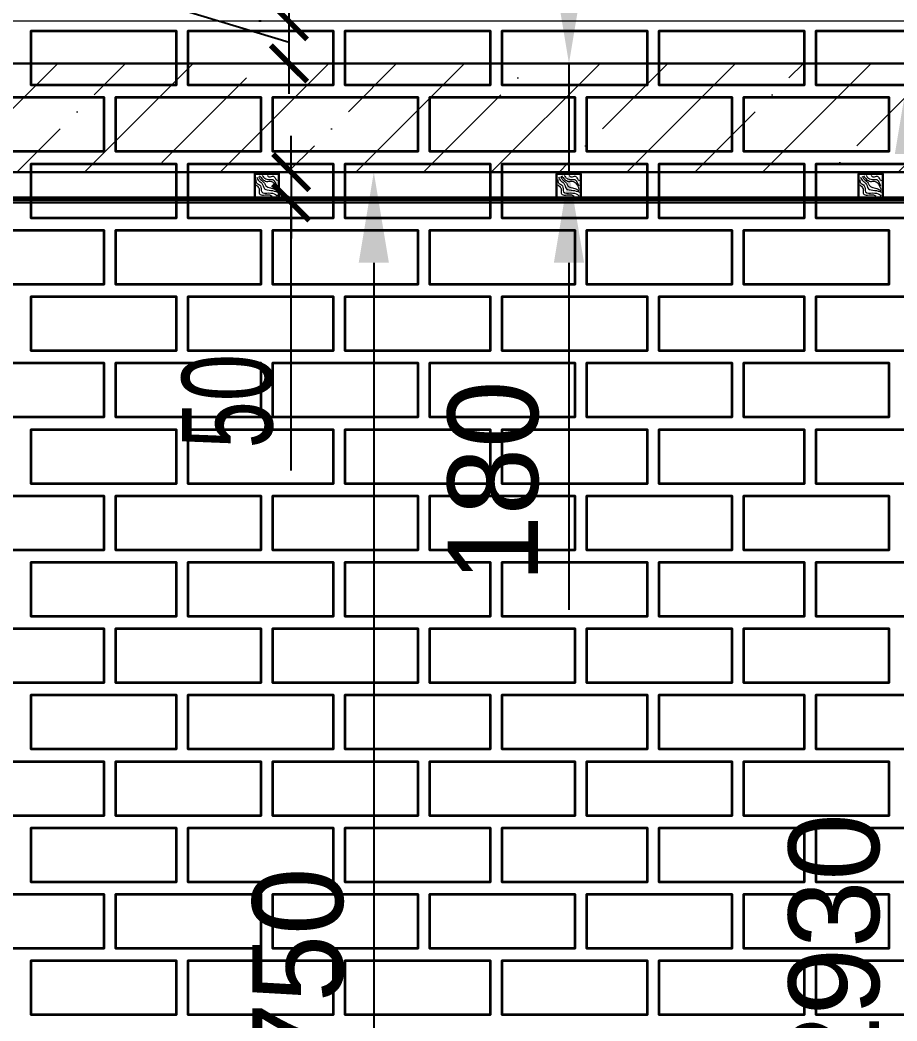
# Model space of a CAD drawing. Header units: millimetres. Extents: x 306212 to 393045, y -154783 to -111932.
# Drawn here: x 375425 to 376877, y -145807 to -144149 of the extents above; entities that cross this region are included whole.
import ezdxf

# ---------------------------------------------------------------- set-up
doc = ezdxf.new("R2010")
doc.units = ezdxf.units.MM
doc.layers.add('ahsap', color=222, linetype='Continuous', lineweight=13)
doc.layers.add('OLCU', color=7, linetype='Continuous', lineweight=13)
doc.styles.add('TR', font='tsimplex.shx', dxfattribs={"width": 0.7})
doc.dimstyles.new('ISO-25', dxfattribs={"dimtxt": 100, "dimasz": 2.5, "dimexe": 1.25, "dimexo": 0.625, "dimtad": 1, "dimdec": 0, "dimtxsty": 'Standard', "dimcen": 2.5, "dimadec": 0, "dimazin": 0, "dimtfac": 1, "dimtdec": 0, "dimtmove": 0, "dimatfit": 3, "dimfxl": 0, "dimarcsym": 0})
doc.dimstyles.get("Standard").update_dxf_attribs({"dimtxt": 125, "dimasz": 60, "dimexe": 50, "dimexo": 50, "dimgap": 30, "dimtad": 1, "dimdec": 0, "dimzin": 0, "dimdsep": 46, "dimtxsty": 'TR', "dimblk": 'ARCHTICK', "dimcen": 90, "dimdle": 50, "dimclrt": 256, "dimadec": 0, "dimazin": 0, "dimtfac": 1, "dimtdec": 0, "dimtofl": 0, "dimtmove": 1, "dimatfit": 3, "dimldrblk": 'ARCHTICK', "dimfxl": 0, "dimtolj": 1, "dimtzin": 0, "dimarcsym": 0})

# ---------------------------------------------------------------- blocks, each defined once
blk = doc.blocks.new('*D762')
at = {"layer": 'ahsap', "color": 0, "lineweight": -2}
for p, q in [((376093.2, -144221.4), (376898.7, -144221.4)), ((376898.4, -144371.4), (376898.4, -147001.4)), ((376093.2, -147151.4), (376898.7, -147151.4))]:
    blk.add_line(p, q, dxfattribs=at)
at = {"layer": 'ahsap', "color": 0}
for points in [[(376873.4, -144371.4), (376923.4, -144371.4), (376898.4, -144221.4)], [(376873.4, -147001.4), (376923.4, -147001.4), (376898.4, -147151.4)]]:
    blk.add_solid(points, dxfattribs=at)
at = {"layer": 'DEFPOINTS', "color": 0}
for p in [(376092.6, -144221.4), (376092.6, -147151.4), (376898.4, -147151.4)]:
    blk.add_point(p, dxfattribs=at)
at = {"layer": 'ahsap', "color": 0, "insert": (376773.4, -145686.4), "char_height": 150, "attachment_point": 5, "rotation": 90}
blk.add_mtext('2930', dxfattribs=at)
blk = doc.blocks.new('*D757')
at = {"layer": 'ahsap', "color": 0, "lineweight": -2}
for p, q in [((375723.7, -144401.4), (376010.8, -144401.4)), ((376010.6, -144551.4), (376010.6, -147001.4)), ((375723.7, -147151.4), (376010.8, -147151.4))]:
    blk.add_line(p, q, dxfattribs=at)
at = {"layer": 'ahsap', "color": 0}
for points in [[(375985.6, -144551.4), (376035.6, -144551.4), (376010.6, -144401.4)], [(375985.6, -147001.4), (376035.6, -147001.4), (376010.6, -147151.4)]]:
    blk.add_solid(points, dxfattribs=at)
at = {"layer": 'DEFPOINTS', "color": 0}
for p in [(375723, -144401.4), (375723, -147151.4), (376010.6, -147151.4)]:
    blk.add_point(p, dxfattribs=at)
at = {"layer": 'ahsap', "color": 0, "insert": (375885.6, -145776.4), "char_height": 150, "attachment_point": 5, "rotation": 90}
blk.add_mtext('2750', dxfattribs=at)
blk = doc.blocks.new('*D759')
at = {"layer": 'ahsap', "color": 0, "lineweight": -2}
for p, q in [((376333.8, -144071.4), (376333.8, -143921.4)), ((376443.2, -144221.4), (376333.6, -144221.4)), ((376333.8, -144221.4), (376333.8, -144401.4)), ((376443.2, -144401.4), (376333.6, -144401.4)), ((376333.8, -144551.4), (376333.8, -145126.4))]:
    blk.add_line(p, q, dxfattribs=at)
at = {"layer": 'ahsap', "color": 0}
for points in [[(376308.8, -144071.4), (376358.8, -144071.4), (376333.8, -144221.4)], [(376308.8, -144551.4), (376358.8, -144551.4), (376333.8, -144401.4)]]:
    blk.add_solid(points, dxfattribs=at)
at = {"layer": 'DEFPOINTS', "color": 0}
for p in [(376443.8, -144221.4), (376333.8, -144401.4), (376443.8, -144401.4)]:
    blk.add_point(p, dxfattribs=at)
at = {"layer": 'ahsap', "color": 0, "insert": (376208.8, -144913.9), "char_height": 150, "attachment_point": 5, "rotation": 90}
blk.add_mtext('180', dxfattribs=at)
blk = doc.blocks.new('_ArchTick')
at = {"color": 0, "linetype": 'ByBlock', "const_width": 0.15}
blk.add_lwpolyline([(-0.5, -0.5), (0.5, 0.5)], dxfattribs=at)
blk = doc.blocks.new('*D760')
at = {"layer": 'DEFPOINTS', "color": 0}
for p in [(375873.8, -144401.4), (375873.8, -144451.4), (375873.8, -144451.4)]:
    blk.add_point(p, dxfattribs=at)
at = {"layer": 'OLCU', "color": 0, "lineweight": -2}
for p, q in [((375873.8, -144401.4), (375873.8, -144341.4)), ((375873.8, -144401.4), (375873.8, -144451.4)), ((375873.8, -144451.4), (375873.8, -144511.4)), ((375873.8, -144895.8), (375873.8, -144451.4))]:
    blk.add_line(p, q, dxfattribs=at)
at = {"layer": 'OLCU', "color": 0, "lineweight": -2, "xscale": 60, "yscale": 60, "zscale": 60}
for p, rotation in [((375873.8, -144401.4), 270), ((375873.8, -144451.4), 90)]:
    blk.add_blockref('_ArchTick', p, dxfattribs=dict(at, rotation=rotation))
at = {"layer": 'OLCU', "insert": (375768.8, -144780.8), "char_height": 150, "attachment_point": 5, "rotation": 90, "style": 'TR'}
blk.add_mtext('\\A1;50', dxfattribs=at)
blk = doc.blocks.new('*D758')
at = {"layer": 'DEFPOINTS', "color": 0}
for p in [(375870.2, -144151.4), (375873.9, -144151.4), (375873.9, -144221.4)]:
    blk.add_point(p, dxfattribs=at)
at = {"layer": 'OLCU', "color": 0, "lineweight": -2}
for p, q in [((375700.2, -144135.4), (375700.2, -143905.4)), ((375870.2, -144271.4), (375870.2, -144101.4)), ((375870.2, -144186.4), (375700.2, -144135.4)), ((375823.9, -144151.4), (375820.2, -144151.4)), ((375823.9, -144221.4), (375820.2, -144221.4))]:
    blk.add_line(p, q, dxfattribs=at)
at = {"layer": 'OLCU', "color": 0, "lineweight": -2, "xscale": 60, "yscale": 60, "zscale": 60}
for p, rotation in [((375870.2, -144151.4), 90), ((375870.2, -144221.4), 270)]:
    blk.add_blockref('_ArchTick', p, dxfattribs=dict(at, rotation=rotation))
at = {"layer": 'OLCU', "insert": (375595.2, -144020.4), "char_height": 150, "attachment_point": 5, "rotation": 90, "style": 'TR'}
blk.add_mtext('\\A1;70', dxfattribs=at)

msp = doc.modelspace()

# ---------------------------------------------------------------- hatches: boundary and pattern name
at = {"layer": 'ahsap'}
h = msp.add_hatch(dxfattribs=at)
h.set_pattern_fill('ANSI35', color=251, scale=25, style=0)
h.set_pattern_definition([(45, (29611.11, 0), (-112.2532, 112.2532), []), (45, (29723.36, 0), (-112.2532, 112.2532), [198.4375, -39.6875, 0, -39.6875])])
h.paths.add_polyline_path([(380463.4, -144277.4), (380223.4, -144277.4), (380223.4, -144367.4), (380423.4, -144367.4), (380463.4, -144367.4)])
h.paths.add_polyline_path([(386093.4, -144221.4), (381853.4, -144221.4), (381853.4, -144257.4), (381853.4, -144401.4), (386093.4, -144401.4)], flags=16)
h.paths.add_polyline_path([(379428.4, -144221.4), (379303.4, -144221.4), (379303.4, -144257.4), (379428.4, -144257.4)])
h.paths.add_polyline_path([(379428.4, -144257.4), (379303.4, -144257.4), (379303.4, -144277.4), (379423.4, -144277.4), (379428.4, -144277.4)])
h.paths.add_polyline_path([(379423.4, -144277.4), (379303.4, -144277.4), (379303.4, -144367.4), (379423.4, -144367.4)])
h.paths.add_polyline_path([(379428.4, -144367.4), (379303.4, -144367.4), (379303.4, -144387.4), (379428.4, -144387.4)])
h.paths.add_polyline_path([(379428.4, -144387.4), (379303.4, -144387.4), (379303.4, -144401.4), (379428.4, -144401.4)])
h.paths.add_polyline_path([(379543.4, -144387.4), (379428.4, -144387.4), (379428.4, -144401.4), (379543.4, -144401.4)])
h.paths.add_polyline_path([(381853.4, -144367.4), (379428.4, -144367.4), (379428.4, -144387.4), (379543.4, -144387.4), (381853.4, -144387.4)])
h.paths.add_polyline_path([(379443.4, -144277.4), (379428.4, -144277.4), (379428.4, -144367.4), (379443.4, -144367.4)])
h.paths.add_polyline_path([(381853.4, -144257.4), (379428.4, -144257.4), (379428.4, -144277.4), (379503.4, -144277.4), (379683.4, -144277.4), (381853.4, -144277.4)])
h.paths.add_polyline_path([(379428.4, -144277.4), (379423.4, -144277.4), (379423.4, -144367.4), (379428.4, -144367.4)])
h.paths.add_polyline_path([(379543.4, -144221.4), (379428.4, -144221.4), (379428.4, -144257.4), (379503.4, -144257.4), (379543.4, -144257.4)])
h.paths.add_polyline_path([(379563.4, -144221.4), (379543.4, -144221.4), (379543.4, -144257.4), (379563.4, -144257.4)])
h.paths.add_polyline_path([(379803.4, -144221.4), (379563.4, -144221.4), (379563.4, -144257.4), (379763.4, -144257.4), (379803.4, -144257.4)])
h.paths.add_polyline_path([(379703.4, -144277.4), (379683.4, -144277.4), (379683.4, -144367.4), (379703.4, -144367.4)])
h.paths.add_polyline_path([(379683.4, -144277.4), (379443.4, -144277.4), (379443.4, -144367.4), (379643.4, -144367.4), (379683.4, -144367.4)])
h.paths.add_polyline_path([(379803.4, -144387.4), (379563.4, -144387.4), (379563.4, -144401.4), (379803.4, -144401.4)])
h.paths.add_polyline_path([(379563.4, -144387.4), (379543.4, -144387.4), (379543.4, -144401.4), (379563.4, -144401.4)])
h.paths.add_polyline_path([(379823.4, -144387.4), (379803.4, -144387.4), (379803.4, -144401.4), (379823.4, -144401.4)])
h.paths.add_polyline_path([(379943.4, -144277.4), (379703.4, -144277.4), (379703.4, -144367.4), (379903.4, -144367.4), (379943.4, -144367.4)])
h.paths.add_polyline_path([(379823.4, -144221.4), (379803.4, -144221.4), (379803.4, -144257.4), (379823.4, -144257.4)])
h.paths.add_polyline_path([(380063.4, -144221.4), (379823.4, -144221.4), (379823.4, -144257.4), (380023.4, -144257.4), (380063.4, -144257.4)])
h.paths.add_polyline_path([(380083.4, -144221.4), (380063.4, -144221.4), (380063.4, -144257.4), (380083.4, -144257.4)])
h.paths.add_polyline_path([(379963.4, -144277.4), (379943.4, -144277.4), (379943.4, -144367.4), (379963.4, -144367.4)])
h.paths.add_polyline_path([(380203.4, -144277.4), (379963.4, -144277.4), (379963.4, -144367.4), (380163.4, -144367.4), (380203.4, -144367.4)])
h.paths.add_polyline_path([(380063.4, -144387.4), (379823.4, -144387.4), (379823.4, -144401.4), (380063.4, -144401.4)])
h.paths.add_polyline_path([(380343.4, -144387.4), (380323.4, -144387.4), (380323.4, -144401.4), (380343.4, -144401.4)])
h.paths.add_polyline_path([(380083.4, -144387.4), (380063.4, -144387.4), (380063.4, -144401.4), (380083.4, -144401.4)])
h.paths.add_polyline_path([(380323.4, -144221.4), (380083.4, -144221.4), (380083.4, -144257.4), (380283.4, -144257.4), (380323.4, -144257.4)])
h.paths.add_polyline_path([(380343.4, -144221.4), (380323.4, -144221.4), (380323.4, -144257.4), (380343.4, -144257.4)])
h.paths.add_polyline_path([(380483.4, -144277.4), (380463.4, -144277.4), (380463.4, -144367.4), (380483.4, -144367.4)])
h.paths.add_polyline_path([(380583.4, -144221.4), (380343.4, -144221.4), (380343.4, -144257.4), (380543.4, -144257.4), (380583.4, -144257.4)])
h.paths.add_polyline_path([(380603.4, -144221.4), (380583.4, -144221.4), (380583.4, -144257.4), (380603.4, -144257.4)])
h.paths.add_polyline_path([(380723.4, -144277.4), (380483.4, -144277.4), (380483.4, -144367.4), (380683.4, -144367.4), (380723.4, -144367.4)])
h.paths.add_polyline_path([(380583.4, -144387.4), (380343.4, -144387.4), (380343.4, -144401.4), (380583.4, -144401.4)])
h.paths.add_polyline_path([(380603.4, -144387.4), (380583.4, -144387.4), (380583.4, -144401.4), (380603.4, -144401.4)])
h.paths.add_polyline_path([(380843.4, -144387.4), (380603.4, -144387.4), (380603.4, -144401.4), (380843.4, -144401.4)])
h.paths.add_polyline_path([(386093.4, -144221.4), (380843.4, -144221.4), (380843.4, -144257.4), (381853.4, -144257.4), (381853.4, -144277.4), (380723.4, -144277.4), (380723.4, -144367.4), (381853.4, -144367.4), (381853.4, -144387.4), (380843.4, -144387.4), (380843.4, -144401.4), (386093.4, -144401.4)])
h.paths.add_polyline_path([(380843.4, -144221.4), (380603.4, -144221.4), (380603.4, -144257.4), (380803.4, -144257.4), (380843.4, -144257.4)])
h.paths.add_polyline_path([(379303.4, -144221.4), (378013.4, -144221.4), (378003.4, -144221.4), (378003.4, -144401.4), (378013.4, -144401.4), (379303.4, -144401.4), (379303.4, -144387.4)])
h.paths.add_polyline_path([(386093.4, -144221.4), (381853.4, -144221.4), (381853.4, -144257.4), (381853.4, -144401.4), (386093.4, -144401.4)], flags=17)
h.paths.add_polyline_path([(378013.4, -144274.9), (378013.4, -144254.9), (378013.4, -144221.4), (374783.4, -144221.4), (374783.4, -144254.9), (374783.4, -144274.9), (374783.4, -144364.9), (374783.4, -144384.9), (374783.4, -144401.4), (378013.4, -144401.4), (378013.4, -144384.9), (378013.4, -144364.9)])

# ---------------------------------------------------------------- linework, layer by layer
msp.add_line((385973.4, -144151.4), (374783.4, -144151.4), dxfattribs=at)
at = {"layer": 'ahsap', "color": 26, "lineweight": 35}
for points in [[(375643.4, -144257.4), (375443.4, -144257.4), (375443.4, -144167.4), (375683.4, -144167.4), (375683.4, -144257.4), (375643.4, -144257.4)], [(375903.4, -144257.4), (375703.4, -144257.4), (375703.4, -144167.4), (375943.4, -144167.4), (375943.4, -144257.4), (375903.4, -144257.4)], [(376163.4, -144257.4), (375963.4, -144257.4), (375963.4, -144167.4), (376203.4, -144167.4), (376203.4, -144257.4), (376163.4, -144257.4)], [(376423.4, -144257.4), (376223.4, -144257.4), (376223.4, -144167.4), (376463.4, -144167.4), (376463.4, -144257.4), (376423.4, -144257.4)], [(376683.4, -144257.4), (376483.4, -144257.4), (376483.4, -144167.4), (376723.4, -144167.4), (376723.4, -144257.4), (376683.4, -144257.4)], [(376943.4, -144257.4), (376743.4, -144257.4), (376743.4, -144167.4), (376983.4, -144167.4), (376983.4, -144257.4), (376943.4, -144257.4)], [(375523.4, -144367.4), (375323.4, -144367.4), (375323.4, -144277.4), (375563.4, -144277.4), (375563.4, -144367.4), (375523.4, -144367.4)], [(375783.4, -144367.4), (375583.4, -144367.4), (375583.4, -144277.4), (375823.4, -144277.4), (375823.4, -144367.4), (375783.4, -144367.4)], [(376043.4, -144367.4), (375843.4, -144367.4), (375843.4, -144277.4), (376083.4, -144277.4), (376083.4, -144367.4), (376043.4, -144367.4)], [(376303.4, -144367.4), (376103.4, -144367.4), (376103.4, -144277.4), (376343.4, -144277.4), (376343.4, -144367.4), (376303.4, -144367.4)], [(376563.4, -144367.4), (376363.4, -144367.4), (376363.4, -144277.4), (376603.4, -144277.4), (376603.4, -144367.4), (376563.4, -144367.4)], [(376823.4, -144367.4), (376623.4, -144367.4), (376623.4, -144277.4), (376863.4, -144277.4), (376863.4, -144367.4), (376823.4, -144367.4)], [(375643.4, -144477.4), (375443.4, -144477.4), (375443.4, -144387.4), (375683.4, -144387.4), (375683.4, -144477.4), (375643.4, -144477.4)], [(375903.4, -144477.4), (375703.4, -144477.4), (375703.4, -144387.4), (375943.4, -144387.4), (375943.4, -144477.4), (375903.4, -144477.4)], [(376163.4, -144477.4), (375963.4, -144477.4), (375963.4, -144387.4), (376203.4, -144387.4), (376203.4, -144477.4), (376163.4, -144477.4)], [(376423.4, -144477.4), (376223.4, -144477.4), (376223.4, -144387.4), (376463.4, -144387.4), (376463.4, -144477.4), (376423.4, -144477.4)], [(376683.4, -144477.4), (376483.4, -144477.4), (376483.4, -144387.4), (376723.4, -144387.4), (376723.4, -144477.4), (376683.4, -144477.4)], [(376943.4, -144477.4), (376743.4, -144477.4), (376743.4, -144387.4), (376983.4, -144387.4), (376983.4, -144477.4), (376943.4, -144477.4)], [(375523.4, -144587.4), (375323.4, -144587.4), (375323.4, -144497.4), (375563.4, -144497.4), (375563.4, -144587.4), (375523.4, -144587.4)], [(375783.4, -144587.4), (375583.4, -144587.4), (375583.4, -144497.4), (375823.4, -144497.4), (375823.4, -144587.4), (375783.4, -144587.4)], [(376043.4, -144587.4), (375843.4, -144587.4), (375843.4, -144497.4), (376083.4, -144497.4), (376083.4, -144587.4), (376043.4, -144587.4)], [(376303.4, -144587.4), (376103.4, -144587.4), (376103.4, -144497.4), (376343.4, -144497.4), (376343.4, -144587.4), (376303.4, -144587.4)], [(376563.4, -144587.4), (376363.4, -144587.4), (376363.4, -144497.4), (376603.4, -144497.4), (376603.4, -144587.4), (376563.4, -144587.4)], [(376823.4, -144587.4), (376623.4, -144587.4), (376623.4, -144497.4), (376863.4, -144497.4), (376863.4, -144587.4), (376823.4, -144587.4)], [(375643.4, -144697.4), (375443.4, -144697.4), (375443.4, -144607.4), (375683.4, -144607.4), (375683.4, -144697.4), (375643.4, -144697.4)], [(375903.4, -144697.4), (375703.4, -144697.4), (375703.4, -144607.4), (375943.4, -144607.4), (375943.4, -144697.4), (375903.4, -144697.4)], [(376163.4, -144697.4), (375963.4, -144697.4), (375963.4, -144607.4), (376203.4, -144607.4), (376203.4, -144697.4), (376163.4, -144697.4)], [(376423.4, -144697.4), (376223.4, -144697.4), (376223.4, -144607.4), (376463.4, -144607.4), (376463.4, -144697.4), (376423.4, -144697.4)], [(376683.4, -144697.4), (376483.4, -144697.4), (376483.4, -144607.4), (376723.4, -144607.4), (376723.4, -144697.4), (376683.4, -144697.4)], [(376943.4, -144697.4), (376743.4, -144697.4), (376743.4, -144607.4), (376983.4, -144607.4), (376983.4, -144697.4), (376943.4, -144697.4)], [(375523.4, -144807.4), (375323.4, -144807.4), (375323.4, -144717.4), (375563.4, -144717.4), (375563.4, -144807.4), (375523.4, -144807.4)], [(375783.4, -144807.4), (375583.4, -144807.4), (375583.4, -144717.4), (375823.4, -144717.4), (375823.4, -144807.4), (375783.4, -144807.4)], [(376043.4, -144807.4), (375843.4, -144807.4), (375843.4, -144717.4), (376083.4, -144717.4), (376083.4, -144807.4), (376043.4, -144807.4)], [(376303.4, -144807.4), (376103.4, -144807.4), (376103.4, -144717.4), (376343.4, -144717.4), (376343.4, -144807.4), (376303.4, -144807.4)], [(376563.4, -144807.4), (376363.4, -144807.4), (376363.4, -144717.4), (376603.4, -144717.4), (376603.4, -144807.4), (376563.4, -144807.4)], [(376823.4, -144807.4), (376623.4, -144807.4), (376623.4, -144717.4), (376863.4, -144717.4), (376863.4, -144807.4), (376823.4, -144807.4)], [(375643.4, -144917.4), (375443.4, -144917.4), (375443.4, -144827.4), (375683.4, -144827.4), (375683.4, -144917.4), (375643.4, -144917.4)], [(375903.4, -144917.4), (375703.4, -144917.4), (375703.4, -144827.4), (375943.4, -144827.4), (375943.4, -144917.4), (375903.4, -144917.4)], [(376163.4, -144917.4), (375963.4, -144917.4), (375963.4, -144827.4), (376203.4, -144827.4), (376203.4, -144917.4), (376163.4, -144917.4)], [(376423.4, -144917.4), (376223.4, -144917.4), (376223.4, -144827.4), (376463.4, -144827.4), (376463.4, -144917.4), (376423.4, -144917.4)], [(376683.4, -144917.4), (376483.4, -144917.4), (376483.4, -144827.4), (376723.4, -144827.4), (376723.4, -144917.4), (376683.4, -144917.4)], [(376943.4, -144917.4), (376743.4, -144917.4), (376743.4, -144827.4), (376983.4, -144827.4), (376983.4, -144917.4), (376943.4, -144917.4)], [(375523.4, -145027.4), (375323.4, -145027.4), (375323.4, -144937.4), (375563.4, -144937.4), (375563.4, -145027.4), (375523.4, -145027.4)], [(375783.4, -145027.4), (375583.4, -145027.4), (375583.4, -144937.4), (375823.4, -144937.4), (375823.4, -145027.4), (375783.4, -145027.4)], [(376043.4, -145027.4), (375843.4, -145027.4), (375843.4, -144937.4), (376083.4, -144937.4), (376083.4, -145027.4), (376043.4, -145027.4)], [(376303.4, -145027.4), (376103.4, -145027.4), (376103.4, -144937.4), (376343.4, -144937.4), (376343.4, -145027.4), (376303.4, -145027.4)], [(376563.4, -145027.4), (376363.4, -145027.4), (376363.4, -144937.4), (376603.4, -144937.4), (376603.4, -145027.4), (376563.4, -145027.4)], [(376823.4, -145027.4), (376623.4, -145027.4), (376623.4, -144937.4), (376863.4, -144937.4), (376863.4, -145027.4), (376823.4, -145027.4)], [(375643.4, -145137.4), (375443.4, -145137.4), (375443.4, -145047.4), (375683.4, -145047.4), (375683.4, -145137.4), (375643.4, -145137.4)], [(375903.4, -145137.4), (375703.4, -145137.4), (375703.4, -145047.4), (375943.4, -145047.4), (375943.4, -145137.4), (375903.4, -145137.4)], [(376163.4, -145137.4), (375963.4, -145137.4), (375963.4, -145047.4), (376203.4, -145047.4), (376203.4, -145137.4), (376163.4, -145137.4)], [(376423.4, -145137.4), (376223.4, -145137.4), (376223.4, -145047.4), (376463.4, -145047.4), (376463.4, -145137.4), (376423.4, -145137.4)], [(376683.4, -145137.4), (376483.4, -145137.4), (376483.4, -145047.4), (376723.4, -145047.4), (376723.4, -145137.4), (376683.4, -145137.4)], [(376943.4, -145137.4), (376743.4, -145137.4), (376743.4, -145047.4), (376983.4, -145047.4), (376983.4, -145137.4), (376943.4, -145137.4)], [(375523.4, -145247.4), (375323.4, -145247.4), (375323.4, -145157.4), (375563.4, -145157.4), (375563.4, -145247.4), (375523.4, -145247.4)], [(375783.4, -145247.4), (375583.4, -145247.4), (375583.4, -145157.4), (375823.4, -145157.4), (375823.4, -145247.4), (375783.4, -145247.4)], [(376043.4, -145247.4), (375843.4, -145247.4), (375843.4, -145157.4), (376083.4, -145157.4), (376083.4, -145247.4), (376043.4, -145247.4)], [(376303.4, -145247.4), (376103.4, -145247.4), (376103.4, -145157.4), (376343.4, -145157.4), (376343.4, -145247.4), (376303.4, -145247.4)], [(376563.4, -145247.4), (376363.4, -145247.4), (376363.4, -145157.4), (376603.4, -145157.4), (376603.4, -145247.4), (376563.4, -145247.4)], [(376823.4, -145247.4), (376623.4, -145247.4), (376623.4, -145157.4), (376863.4, -145157.4), (376863.4, -145247.4), (376823.4, -145247.4)], [(375643.4, -145357.4), (375443.4, -145357.4), (375443.4, -145267.4), (375683.4, -145267.4), (375683.4, -145357.4), (375643.4, -145357.4)], [(375903.4, -145357.4), (375703.4, -145357.4), (375703.4, -145267.4), (375943.4, -145267.4), (375943.4, -145357.4), (375903.4, -145357.4)], [(376163.4, -145357.4), (375963.4, -145357.4), (375963.4, -145267.4), (376203.4, -145267.4), (376203.4, -145357.4), (376163.4, -145357.4)], [(376423.4, -145357.4), (376223.4, -145357.4), (376223.4, -145267.4), (376463.4, -145267.4), (376463.4, -145357.4), (376423.4, -145357.4)], [(376683.4, -145357.4), (376483.4, -145357.4), (376483.4, -145267.4), (376723.4, -145267.4), (376723.4, -145357.4), (376683.4, -145357.4)], [(376943.4, -145357.4), (376743.4, -145357.4), (376743.4, -145267.4), (376983.4, -145267.4), (376983.4, -145357.4), (376943.4, -145357.4)], [(375523.4, -145467.4), (375323.4, -145467.4), (375323.4, -145377.4), (375563.4, -145377.4), (375563.4, -145467.4), (375523.4, -145467.4)], [(375783.4, -145467.4), (375583.4, -145467.4), (375583.4, -145377.4), (375823.4, -145377.4), (375823.4, -145467.4), (375783.4, -145467.4)], [(376043.4, -145467.4), (375843.4, -145467.4), (375843.4, -145377.4), (376083.4, -145377.4), (376083.4, -145467.4), (376043.4, -145467.4)], [(376303.4, -145467.4), (376103.4, -145467.4), (376103.4, -145377.4), (376343.4, -145377.4), (376343.4, -145467.4), (376303.4, -145467.4)], [(376563.4, -145467.4), (376363.4, -145467.4), (376363.4, -145377.4), (376603.4, -145377.4), (376603.4, -145467.4), (376563.4, -145467.4)], [(376823.4, -145467.4), (376623.4, -145467.4), (376623.4, -145377.4), (376863.4, -145377.4), (376863.4, -145467.4), (376823.4, -145467.4)], [(375643.4, -145577.4), (375443.4, -145577.4), (375443.4, -145487.4), (375683.4, -145487.4), (375683.4, -145577.4), (375643.4, -145577.4)], [(375903.4, -145577.4), (375703.4, -145577.4), (375703.4, -145487.4), (375943.4, -145487.4), (375943.4, -145577.4), (375903.4, -145577.4)], [(376163.4, -145577.4), (375963.4, -145577.4), (375963.4, -145487.4), (376203.4, -145487.4), (376203.4, -145577.4), (376163.4, -145577.4)], [(376423.4, -145577.4), (376223.4, -145577.4), (376223.4, -145487.4), (376463.4, -145487.4), (376463.4, -145577.4), (376423.4, -145577.4)], [(376683.4, -145577.4), (376483.4, -145577.4), (376483.4, -145487.4), (376723.4, -145487.4), (376723.4, -145577.4), (376683.4, -145577.4)], [(376943.4, -145577.4), (376743.4, -145577.4), (376743.4, -145487.4), (376983.4, -145487.4), (376983.4, -145577.4), (376943.4, -145577.4)], [(375523.4, -145687.4), (375323.4, -145687.4), (375323.4, -145597.4), (375563.4, -145597.4), (375563.4, -145687.4), (375523.4, -145687.4)], [(375783.4, -145687.4), (375583.4, -145687.4), (375583.4, -145597.4), (375823.4, -145597.4), (375823.4, -145687.4), (375783.4, -145687.4)], [(376043.4, -145687.4), (375843.4, -145687.4), (375843.4, -145597.4), (376083.4, -145597.4), (376083.4, -145687.4), (376043.4, -145687.4)], [(376303.4, -145687.4), (376103.4, -145687.4), (376103.4, -145597.4), (376343.4, -145597.4), (376343.4, -145687.4), (376303.4, -145687.4)], [(376563.4, -145687.4), (376363.4, -145687.4), (376363.4, -145597.4), (376603.4, -145597.4), (376603.4, -145687.4), (376563.4, -145687.4)], [(376823.4, -145687.4), (376623.4, -145687.4), (376623.4, -145597.4), (376863.4, -145597.4), (376863.4, -145687.4), (376823.4, -145687.4)], [(375643.4, -145797.4), (375443.4, -145797.4), (375443.4, -145707.4), (375683.4, -145707.4), (375683.4, -145797.4), (375643.4, -145797.4)], [(375903.4, -145797.4), (375703.4, -145797.4), (375703.4, -145707.4), (375943.4, -145707.4), (375943.4, -145797.4), (375903.4, -145797.4)], [(376163.4, -145797.4), (375963.4, -145797.4), (375963.4, -145707.4), (376203.4, -145707.4), (376203.4, -145797.4), (376163.4, -145797.4)], [(376423.4, -145797.4), (376223.4, -145797.4), (376223.4, -145707.4), (376463.4, -145707.4), (376463.4, -145797.4), (376423.4, -145797.4)], [(376683.4, -145797.4), (376483.4, -145797.4), (376483.4, -145707.4), (376723.4, -145707.4), (376723.4, -145797.4), (376683.4, -145797.4)], [(376943.4, -145797.4), (376743.4, -145797.4), (376743.4, -145707.4), (376983.4, -145707.4), (376983.4, -145797.4), (376943.4, -145797.4)]]:
    msp.add_lwpolyline(points, dxfattribs=at)
at = {"layer": 'ahsap', "color": 251, "lineweight": 30}
msp.add_lwpolyline([(378013.4, -144401.4), (374663.4, -144401.4), (374663.4, -144401.4), (374663.4, -144221.4), (374663.4, -144221.4), (378013.4, -144221.4), (386093.4, -144221.4), (386093.4, -144401.4), (378013.4, -144401.4)], dxfattribs=at)
at = {"layer": 'ahsap', "color": 46, "lineweight": 30}
for points in [[(375853.4, -144443.4), (375853.4, -144403.9), (375813.4, -144403.9), (375813.4, -144443.4), (375853.4, -144443.4)], [(376353.4, -144443.4), (376353.4, -144403.9), (376313.4, -144403.9), (376313.4, -144443.4), (376353.4, -144443.4)], [(376853.4, -144443.4), (376853.4, -144403.9), (376813.4, -144403.9), (376813.4, -144443.4), (376853.4, -144443.4)], [(385973.4, -144443.4), (374783.4, -144443.4)], [(385973.4, -144447.4), (374783.4, -144447.4)], [(385973.4, -144451.4), (374783.4, -144451.4)]]:
    msp.add_lwpolyline(points, dxfattribs=at)
at = {"layer": 'ahsap', "color": 62}
for points in [[(375816.7, -144409.9), (375820.2, -144415.9), (375825.1, -144419.5), (375829.6, -144428.8), (375840.2, -144431.5), (375851, -144434.4)], [(375819.6, -144408.6), (375822.7, -144413.2), (375829.5, -144419.5), (375831.8, -144423.8), (375839.4, -144427.2), (375847.2, -144430.1), (375850.9, -144432.1)], [(375821.6, -144407.3), (375826.7, -144413.3), (375832.9, -144416.6), (375841.1, -144416.6), (375846.5, -144421.3), (375850.4, -144430.2)], [(375826, -144407), (375830, -144411.6), (375837.4, -144413.6), (375843.5, -144413.6), (375847.5, -144418.7), (375850, -144424.2)], [(375834, -144406.8), (375838, -144409.3), (375844.3, -144408.1), (375847.9, -144412.3), (375850.8, -144415.7)], [(376316.7, -144409.9), (376320.2, -144415.9), (376325.1, -144419.5), (376329.6, -144428.8), (376340.2, -144431.5), (376351, -144434.4)], [(376319.6, -144408.6), (376322.7, -144413.2), (376329.5, -144419.5), (376331.8, -144423.8), (376339.4, -144427.2), (376347.2, -144430.1), (376350.9, -144432.1)], [(376321.6, -144407.3), (376326.7, -144413.3), (376332.9, -144416.6), (376341.1, -144416.6), (376346.5, -144421.3), (376350.4, -144430.2)], [(376326, -144407), (376330, -144411.6), (376337.4, -144413.6), (376343.5, -144413.6), (376347.5, -144418.7), (376350, -144424.2)], [(376334, -144406.8), (376338, -144409.3), (376344.3, -144408.1), (376347.9, -144412.3), (376350.8, -144415.7)], [(376816.7, -144409.9), (376820.2, -144415.9), (376825.1, -144419.5), (376829.6, -144428.8), (376840.2, -144431.5), (376851, -144434.4)], [(376819.6, -144408.6), (376822.7, -144413.2), (376829.5, -144419.5), (376831.8, -144423.8), (376839.4, -144427.2), (376847.2, -144430.1), (376850.9, -144432.1)], [(376821.6, -144407.3), (376826.7, -144413.3), (376832.9, -144416.6), (376841.1, -144416.6), (376846.5, -144421.3), (376850.4, -144430.2)], [(376826, -144407), (376830, -144411.6), (376837.4, -144413.6), (376843.5, -144413.6), (376847.5, -144418.7), (376850, -144424.2)], [(376834, -144406.8), (376838, -144409.3), (376844.3, -144408.1), (376847.9, -144412.3), (376850.8, -144415.7)], [(375815.1, -144413.3), (375816.6, -144419.2), (375822.9, -144423.9), (375825, -144433.9), (375836.8, -144435.9), (375848, -144438.5), (375850.5, -144441)], [(375815.2, -144422.6), (375818.1, -144424.7), (375821, -144430.9), (375821.3, -144437.5), (375828.1, -144439.3), (375838.2, -144439.2), (375842.2, -144440.8)], [(376315.1, -144413.3), (376316.6, -144419.2), (376322.9, -144423.9), (376325, -144433.9), (376336.8, -144435.9), (376348, -144438.5), (376350.5, -144441)], [(376315.2, -144422.6), (376318.1, -144424.7), (376321, -144430.9), (376321.3, -144437.5), (376328.1, -144439.3), (376338.2, -144439.2), (376342.2, -144440.8)], [(376815.1, -144413.3), (376816.6, -144419.2), (376822.9, -144423.9), (376825, -144433.9), (376836.8, -144435.9), (376848, -144438.5), (376850.5, -144441)], [(376815.2, -144422.6), (376818.1, -144424.7), (376821, -144430.9), (376821.3, -144437.5), (376828.1, -144439.3), (376838.2, -144439.2), (376842.2, -144440.8)]]:
    msp.add_spline(points, degree=3, dxfattribs=at)

# ---------------------------------------------------------------- dimensions: what is measured, and where the dimension line sits
at = {"layer": 'ahsap', "color": 0}
dim = msp.add_linear_dim(base=(376333.8, -144401.4), p1=(376443.8, -144221.4), p2=(376443.8, -144401.4), angle=90, dimstyle='ISO-25', override={"dimtxt": 150, "dimasz": 150, "dimexe": 0.25, "dimgap": 50, "dimdle": 0.25, "dimfxl": 0.25}, dxfattribs=at)
dim.commit()
dim.dimension.update_dxf_attribs({"geometry": '*D759', "text_midpoint": (376208.8, -144913.9)})
at = {"layer": 'ahsap', "color": 2}
for base, p1, p2, picture, middle in [((376898.4, -147151.4), (376092.6, -144221.4), (376092.6, -147151.4), '*D762', (376773.4, -145686.4)), ((376010.6, -147151.4), (375723, -144401.4), (375723, -147151.4), '*D757', (375885.6, -145776.4))]:
    dim = msp.add_linear_dim(base=base, p1=p1, p2=p2, angle=90, dimstyle='ISO-25', override={"dimtxt": 150, "dimasz": 150, "dimexe": 0.25, "dimgap": 50, "dimdle": 0.25, "dimfxl": 0.25}, dxfattribs=at)
    dim.commit()
    dim.dimension.update_dxf_attribs({"geometry": picture, "text_midpoint": middle})
at = {"layer": 'OLCU'}
dim = msp.add_linear_dim(base=(375870.2, -144151.4), p1=(375873.9, -144221.4), p2=(375873.9, -144151.4), angle=90, dimstyle='Standard', override={"dimtxt": 150}, dxfattribs=at)
dim.commit()
dim.dimension.update_dxf_attribs({"geometry": '*D758', "text_midpoint": (375595.2, -144105.4)})
dim = msp.add_linear_dim(base=(375873.8, -144451.4), p1=(375873.8, -144401.4), p2=(375873.8, -144451.4), angle=90, dimstyle='Standard', override={"dimtxt": 150}, dxfattribs=at)
dim.commit()
dim.dimension.update_dxf_attribs({"geometry": '*D760', "text_midpoint": (375796.8, -144780.8), "dimtype": 160})

doc.saveas('drawing.dxf')
